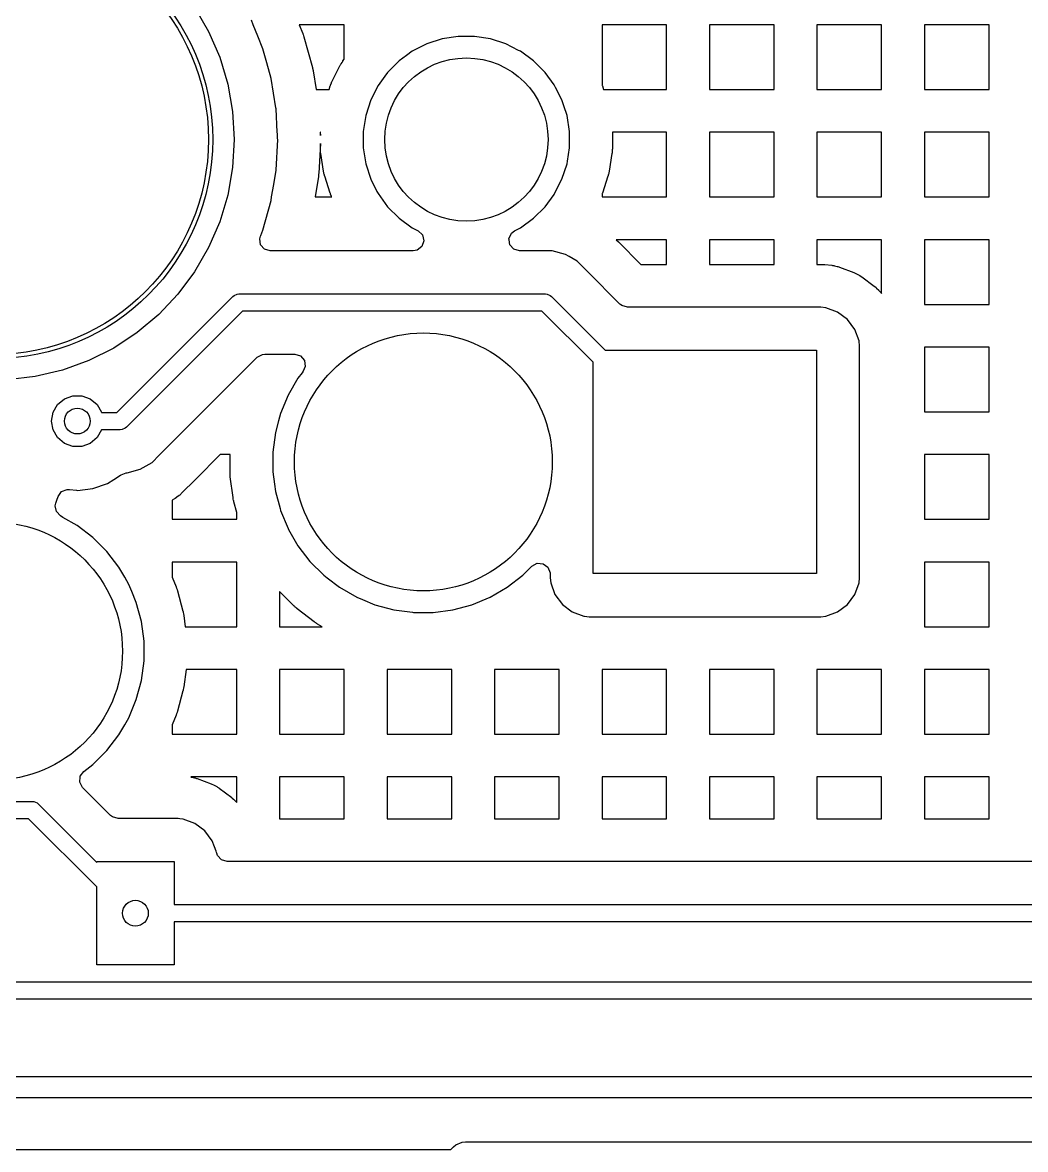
# Model space of a CAD drawing. Extents: x 2.49 to 8.57, y -5.87 to -1.87.
# Drawn here: x 6.119 to 6.578, y -4.413 to -3.897 of the extents above; entities that cross this region are included whole.
import ezdxf

# ---------------------------------------------------------------- set-up
doc = ezdxf.new("R2010")
doc.units = 0
doc.header["$MEASUREMENT"] = 0
doc.layers.add('BLACK', color=7, linetype='CONTINUOUS')

msp = doc.modelspace()

# ---------------------------------------------------------------- linework, layer by layer
at = {"layer": 'BLACK', "linetype": 'CONTINUOUS'}
for p, q in [((6.19761, -3.88993), (6.20402, -3.90103)), ((6.22445, -3.89795), (6.22362, -3.89587)), ((6.20402, -3.90103), (6.2091, -3.9128)), ((6.22649, -3.90309), (6.22445, -3.89795)), ((6.26615, -3.89795), (6.24555, -3.89795)), ((6.24555, -3.89795), (6.24714, -3.90194)), ((6.26615, -3.91368), (6.26615, -3.89795)), ((6.41379, -3.89795), (6.38418, -3.89795)), ((6.38418, -3.89795), (6.38418, -3.92539)), ((6.41379, -3.92756), (6.41379, -3.89795)), ((6.463, -3.89795), (6.43339, -3.89795)), ((6.43339, -3.89795), (6.43339, -3.92756)), ((6.463, -3.92756), (6.463, -3.89795)), ((6.51221, -3.89795), (6.4826, -3.89795)), ((6.4826, -3.89795), (6.4826, -3.92756)), ((6.51221, -3.92756), (6.51221, -3.89795)), ((6.56142, -3.89795), (6.53182, -3.89795)), ((6.53182, -3.89795), (6.53182, -3.92756)), ((6.56142, -3.91379), (6.56142, -3.89795)), ((6.22883, -3.90895), (6.22649, -3.90309)), ((6.24714, -3.90194), (6.24719, -3.90207)), ((6.24719, -3.90207), (6.24728, -3.90232)), ((6.24728, -3.90232), (6.24733, -3.90244)), ((6.24733, -3.90244), (6.2475, -3.90294)), ((6.2475, -3.90294), (6.24754, -3.90307)), ((6.24754, -3.90307), (6.24762, -3.90333)), ((6.24762, -3.90333), (6.24765, -3.90345)), ((6.24765, -3.90345), (6.25156, -3.91754)), ((6.3039, -3.9067), (6.29728, -3.91008)), ((6.31098, -3.90441), (6.3039, -3.9067)), ((6.31833, -3.90324), (6.31098, -3.90441)), ((6.32577, -3.90324), (6.31833, -3.90324)), ((6.31833, -3.90324), (6.31833, -3.90324)), ((6.33311, -3.90441), (6.32577, -3.90324)), ((6.32577, -3.90324), (6.32577, -3.90324)), ((6.34019, -3.9067), (6.33311, -3.90441)), ((6.346, -3.90966), (6.34019, -3.9067)), ((6.22883, -3.90896), (6.22883, -3.90895)), ((6.22883, -3.90895), (6.22883, -3.90895)), ((6.23061, -3.91536), (6.22883, -3.90896)), ((6.29471, -3.91195), (6.29126, -3.91446)), ((6.29728, -3.91008), (6.29471, -3.91195)), ((6.34682, -3.91008), (6.346, -3.90966)), ((6.35284, -3.91446), (6.34682, -3.91008)), ((6.2091, -3.9128), (6.21278, -3.92508)), ((6.2326, -3.92253), (6.23061, -3.91536)), ((6.2606, -3.92381), (6.26433, -3.91649)), ((6.26433, -3.91649), (6.26442, -3.91632)), ((6.26442, -3.91632), (6.26461, -3.91598)), ((6.26461, -3.91598), (6.26471, -3.91582)), ((6.26471, -3.91582), (6.26511, -3.91516)), ((6.26511, -3.91516), (6.26521, -3.915)), ((6.26521, -3.915), (6.26543, -3.91468)), ((6.26543, -3.91468), (6.26554, -3.91452)), ((6.26554, -3.91452), (6.26615, -3.91368)), ((6.29126, -3.91446), (6.286, -3.91972)), ((6.29126, -3.91446), (6.29126, -3.91446)), ((6.29126, -3.91446), (6.29126, -3.91446)), ((6.3581, -3.91972), (6.35284, -3.91446)), ((6.56142, -3.92756), (6.56142, -3.91379)), ((6.25156, -3.91754), (6.2516, -3.91767)), ((6.2516, -3.91767), (6.25166, -3.91793)), ((6.25166, -3.91793), (6.25169, -3.91806)), ((6.25169, -3.91806), (6.25181, -3.91858)), ((6.25181, -3.91858), (6.25183, -3.91871)), ((6.25183, -3.91871), (6.25188, -3.91897)), ((6.25188, -3.91897), (6.25191, -3.9191)), ((6.25191, -3.9191), (6.25329, -3.92756)), ((6.28471, -3.92149), (6.28162, -3.92573)), ((6.286, -3.91972), (6.28471, -3.92149)), ((6.286, -3.91972), (6.286, -3.91972)), ((6.286, -3.91972), (6.286, -3.91972)), ((6.36222, -3.92539), (6.3581, -3.91972)), ((6.21278, -3.92508), (6.215, -3.93771)), ((6.23481, -3.93599), (6.2326, -3.92253)), ((6.2326, -3.92253), (6.2326, -3.92253)), ((6.2326, -3.92253), (6.2326, -3.92253)), ((6.25329, -3.92756), (6.25919, -3.92756)), ((6.25919, -3.92756), (6.25972, -3.92594)), ((6.25972, -3.92594), (6.25978, -3.92576)), ((6.25978, -3.92576), (6.25991, -3.92539)), ((6.25991, -3.92539), (6.25998, -3.92522)), ((6.25998, -3.92522), (6.26028, -3.92451)), ((6.26028, -3.92451), (6.26036, -3.92433)), ((6.26036, -3.92433), (6.26052, -3.92398)), ((6.26052, -3.92398), (6.2606, -3.92381)), ((6.28162, -3.92573), (6.27825, -3.93236)), ((6.36247, -3.92573), (6.36222, -3.92539)), ((6.36295, -3.92668), (6.36247, -3.92573)), ((6.36585, -3.93236), (6.36295, -3.92668)), ((6.38418, -3.92539), (6.38431, -3.92576)), ((6.38418, -3.92539), (6.38418, -3.92539)), ((6.38431, -3.92576), (6.38438, -3.92594)), ((6.38438, -3.92594), (6.3849, -3.92756)), ((6.3849, -3.92756), (6.41379, -3.92756)), ((6.43339, -3.92756), (6.463, -3.92756)), ((6.4826, -3.92756), (6.51221, -3.92756)), ((6.53182, -3.92756), (6.56142, -3.92756)), ((6.27825, -3.93236), (6.27595, -3.93944)), ((6.36673, -3.93508), (6.36585, -3.93236)), ((6.36585, -3.93236), (6.36585, -3.93236)), ((6.36585, -3.93236), (6.36585, -3.93236)), ((6.215, -3.93771), (6.21575, -3.95051)), ((6.23488, -3.93644), (6.23481, -3.93599)), ((6.23546, -3.94717), (6.23488, -3.93644)), ((6.36815, -3.93944), (6.36673, -3.93508)), ((6.27595, -3.93944), (6.27478, -3.94679)), ((6.36931, -3.94679), (6.36815, -3.93944)), ((6.2355, -3.94795), (6.23546, -3.94717)), ((6.23563, -3.95017), (6.2355, -3.94795)), ((6.25518, -3.94717), (6.2551, -3.94717)), ((6.2551, -3.94717), (6.25518, -3.94863)), ((6.25518, -3.94863), (6.25518, -3.94717)), ((6.27478, -3.94679), (6.27478, -3.95423)), ((6.36931, -3.95423), (6.36931, -3.94679)), ((6.36931, -3.94679), (6.36931, -3.94679)), ((6.41379, -3.94717), (6.38892, -3.94717)), ((6.38892, -3.94717), (6.38892, -3.95461)), ((6.41379, -3.97677), (6.41379, -3.94717)), ((6.463, -3.94717), (6.43339, -3.94717)), ((6.43339, -3.94717), (6.43339, -3.97677)), ((6.463, -3.97677), (6.463, -3.94717)), ((6.51221, -3.94717), (6.4826, -3.94717)), ((6.4826, -3.94717), (6.4826, -3.97677)), ((6.51221, -3.97677), (6.51221, -3.94717)), ((6.56142, -3.94717), (6.53182, -3.94717)), ((6.53182, -3.94717), (6.53182, -3.97677)), ((6.56142, -3.97677), (6.56142, -3.94717)), ((6.21575, -3.95051), (6.215, -3.9633)), ((6.23488, -3.96458), (6.23564, -3.95051)), ((6.23564, -3.95051), (6.23563, -3.95017)), ((6.25518, -3.95238), (6.25444, -3.9659)), ((6.25518, -3.95461), (6.25518, -3.95238)), ((6.25518, -3.9548), (6.25518, -3.95461)), ((6.2552, -3.95519), (6.25518, -3.9548)), ((6.25521, -3.95538), (6.2552, -3.95519)), ((6.25527, -3.95615), (6.25521, -3.95538)), ((6.25529, -3.95634), (6.25527, -3.95615)), ((6.25533, -3.95672), (6.25529, -3.95634)), ((6.25536, -3.95691), (6.25533, -3.95672)), ((6.25664, -3.96502), (6.25536, -3.95691)), ((6.27478, -3.95423), (6.27595, -3.96157)), ((6.36834, -3.96037), (6.36931, -3.95423)), ((6.38874, -3.95691), (6.38745, -3.96502)), ((6.38876, -3.95672), (6.38874, -3.95691)), ((6.38881, -3.95634), (6.38876, -3.95672)), ((6.38883, -3.95615), (6.38881, -3.95634)), ((6.38889, -3.95538), (6.38883, -3.95615)), ((6.3889, -3.95519), (6.38889, -3.95538)), ((6.38891, -3.9548), (6.3889, -3.95519)), ((6.38892, -3.95461), (6.38891, -3.9548)), ((6.215, -3.9633), (6.21278, -3.97593)), ((6.27595, -3.96157), (6.27825, -3.96865)), ((6.36585, -3.96865), (6.36815, -3.96157)), ((6.36815, -3.96157), (6.36834, -3.96037)), ((6.23381, -3.97111), (6.23488, -3.96458)), ((6.23488, -3.96458), (6.23488, -3.96458)), ((6.23488, -3.96458), (6.23488, -3.96458)), ((6.25427, -3.96749), (6.25275, -3.97677)), ((6.25429, -3.96735), (6.25427, -3.96749)), ((6.25433, -3.96709), (6.25429, -3.96735)), ((6.25434, -3.96696), (6.25433, -3.96709)), ((6.2544, -3.96643), (6.25434, -3.96696)), ((6.25441, -3.9663), (6.2544, -3.96643)), ((6.25443, -3.96603), (6.25441, -3.9663)), ((6.25444, -3.9659), (6.25443, -3.96603)), ((6.25668, -3.96521), (6.25664, -3.96502)), ((6.25675, -3.96559), (6.25668, -3.96521)), ((6.25679, -3.96578), (6.25675, -3.96559)), ((6.25697, -3.96652), (6.25679, -3.96578)), ((6.25702, -3.96671), (6.25697, -3.96652)), ((6.25713, -3.96708), (6.25702, -3.96671)), ((6.25718, -3.96727), (6.25713, -3.96708)), ((6.25972, -3.97507), (6.25718, -3.96727)), ((6.27825, -3.96865), (6.28113, -3.97432)), ((6.36247, -3.97528), (6.36585, -3.96865)), ((6.38691, -3.96727), (6.38438, -3.97507)), ((6.38697, -3.96708), (6.38691, -3.96727)), ((6.38707, -3.96671), (6.38697, -3.96708)), ((6.38712, -3.96652), (6.38707, -3.96671)), ((6.3873, -3.96578), (6.38712, -3.96652)), ((6.38734, -3.96559), (6.3873, -3.96578)), ((6.38742, -3.96521), (6.38734, -3.96559)), ((6.38745, -3.96502), (6.38742, -3.96521)), ((6.23288, -3.97677), (6.23381, -3.97111)), ((6.21278, -3.97593), (6.2091, -3.98821)), ((6.22883, -3.99206), (6.2326, -3.97848)), ((6.2326, -3.97848), (6.23288, -3.97677)), ((6.25275, -3.97677), (6.2604, -3.97677)), ((6.25978, -3.97525), (6.25972, -3.97507)), ((6.25991, -3.97562), (6.25978, -3.97525)), ((6.25998, -3.9758), (6.25991, -3.97562)), ((6.26028, -3.97651), (6.25998, -3.9758)), ((6.26036, -3.97668), (6.26028, -3.97651)), ((6.2604, -3.97677), (6.26036, -3.97668)), ((6.28113, -3.97432), (6.28162, -3.97528)), ((6.28162, -3.97528), (6.286, -3.9813)), ((6.3581, -3.9813), (6.36222, -3.97562)), ((6.36222, -3.97562), (6.36247, -3.97528)), ((6.38431, -3.97525), (6.38418, -3.97562)), ((6.38418, -3.97562), (6.38418, -3.97562)), ((6.38418, -3.97562), (6.38418, -3.97677)), ((6.38418, -3.97677), (6.41379, -3.97677)), ((6.38438, -3.97507), (6.38431, -3.97525)), ((6.43339, -3.97677), (6.463, -3.97677)), ((6.4826, -3.97677), (6.51221, -3.97677)), ((6.53182, -3.97677), (6.56142, -3.97677)), ((6.286, -3.9813), (6.29126, -3.98656)), ((6.35284, -3.98656), (6.3581, -3.9813)), ((6.2091, -3.98821), (6.20402, -3.99998)), ((6.29126, -3.98656), (6.29728, -3.99093)), ((6.34682, -3.99093), (6.35284, -3.98656)), ((6.22773, -3.99482), (6.22787, -3.99448)), ((6.22787, -3.99448), (6.22883, -3.99206)), ((6.29728, -3.99093), (6.29992, -3.99228)), ((6.29992, -3.99228), (6.30192, -3.99417)), ((6.30192, -3.99417), (6.30258, -3.99684)), ((6.34156, -3.99593), (6.3427, -3.99343)), ((6.3427, -3.99343), (6.34417, -3.99228)), ((6.34417, -3.99228), (6.34682, -3.99093)), ((6.22743, -3.99593), (6.22773, -3.99482)), ((6.22782, -3.99866), (6.22743, -3.99593)), ((6.22963, -4.00073), (6.22782, -3.99866)), ((6.3017, -3.99944), (6.29954, -4.00115)), ((6.30258, -3.99684), (6.3017, -3.99944)), ((6.34162, -3.99638), (6.34156, -3.99593)), ((6.34195, -3.99866), (6.34162, -3.99638)), ((6.34375, -4.00073), (6.34195, -3.99866)), ((6.41379, -3.99638), (6.3907, -3.99638)), ((6.3907, -3.99638), (6.39171, -3.99739)), ((6.39171, -3.99739), (6.39171, -3.99739)), ((6.39171, -3.99739), (6.40197, -4.00765)), ((6.41379, -4.00765), (6.41379, -3.99638)), ((6.463, -3.99638), (6.43339, -3.99638)), ((6.43339, -3.99638), (6.43339, -4.00765)), ((6.463, -4.00765), (6.463, -3.99638)), ((6.51221, -3.99638), (6.4826, -3.99638)), ((6.4826, -3.99638), (6.4826, -4.00765)), ((6.51221, -4.02108), (6.51221, -3.99638)), ((6.56142, -3.99638), (6.53182, -3.99638)), ((6.53182, -3.99638), (6.53182, -4.02598)), ((6.56142, -4.02598), (6.56142, -3.99638)), ((6.20402, -3.99998), (6.19761, -4.01108)), ((6.23227, -4.00151), (6.22963, -4.00073)), ((6.29771, -4.00151), (6.23227, -4.00151)), ((6.29954, -4.00115), (6.29771, -4.00151)), ((6.34639, -4.00151), (6.34375, -4.00073)), ((6.35489, -4.00151), (6.34639, -4.00151)), ((6.3549, -4.00151), (6.35489, -4.00151)), ((6.36142, -4.00151), (6.3549, -4.00151)), ((6.36743, -4.00312), (6.36142, -4.00151)), ((6.36142, -4.00151), (6.36142, -4.00151)), ((6.36142, -4.00151), (6.36142, -4.00151)), ((6.36918, -4.00413), (6.36743, -4.00312)), ((6.37282, -4.00623), (6.36918, -4.00413)), ((6.3775, -4.01091), (6.37282, -4.00623)), ((6.37282, -4.00623), (6.37282, -4.00623)), ((6.40197, -4.00765), (6.41379, -4.00765)), ((6.43339, -4.00765), (6.463, -4.00765)), ((6.4826, -4.00765), (6.48463, -4.00765)), ((6.48463, -4.00765), (6.48476, -4.00765)), ((6.48476, -4.00765), (6.48502, -4.00766)), ((6.48502, -4.00766), (6.48515, -4.00767)), ((6.48515, -4.00767), (6.48568, -4.00769)), ((6.48568, -4.00769), (6.48581, -4.0077)), ((6.48581, -4.0077), (6.48607, -4.00772)), ((6.48607, -4.00772), (6.4862, -4.00774)), ((6.4862, -4.00774), (6.48942, -4.00808)), ((6.48942, -4.00808), (6.48972, -4.00812)), ((6.48972, -4.00812), (6.49033, -4.00823)), ((6.49033, -4.00823), (6.49062, -4.00829)), ((6.49062, -4.00829), (6.49182, -4.00857)), ((6.49182, -4.00857), (6.49211, -4.00865)), ((6.49211, -4.00865), (6.4927, -4.00883)), ((6.4927, -4.00883), (6.49299, -4.00893)), ((6.49299, -4.00893), (6.49953, -4.01137)), ((6.19761, -4.01108), (6.18996, -4.02136)), ((6.39242, -4.02583), (6.3775, -4.01091)), ((6.3775, -4.01091), (6.3775, -4.01091)), ((6.49953, -4.01137), (6.49985, -4.0115)), ((6.49985, -4.0115), (6.50049, -4.01179)), ((6.50049, -4.01179), (6.5008, -4.01195)), ((6.5008, -4.01195), (6.50203, -4.01262)), ((6.50203, -4.01262), (6.50233, -4.0128)), ((6.50233, -4.0128), (6.50292, -4.01318)), ((6.50292, -4.01318), (6.50321, -4.01337)), ((6.50321, -4.01337), (6.50887, -4.01761)), ((6.50887, -4.01761), (6.50914, -4.01783)), ((6.50914, -4.01783), (6.50967, -4.01829)), ((6.50967, -4.01829), (6.50993, -4.01853)), ((6.50993, -4.01853), (6.51092, -4.01952)), ((6.51092, -4.01952), (6.51115, -4.01977)), ((6.51115, -4.01977), (6.51161, -4.0203)), ((6.51161, -4.0203), (6.51183, -4.02058)), ((6.51183, -4.02058), (6.51221, -4.02108)), ((6.16195, -4.07551), (6.21509, -4.02237)), ((6.18996, -4.02136), (6.18116, -4.03069)), ((6.21509, -4.02237), (6.21569, -4.02188)), ((6.21569, -4.02188), (6.21711, -4.02129)), ((6.21711, -4.02129), (6.21787, -4.02121)), ((6.21787, -4.02121), (6.35831, -4.02121)), ((6.35831, -4.02121), (6.35908, -4.02129)), ((6.35908, -4.02129), (6.36049, -4.02188)), ((6.36049, -4.02188), (6.36109, -4.02237)), ((6.36109, -4.02237), (6.38569, -4.04696)), ((6.2195, -4.02909), (6.16637, -4.08223)), ((6.18116, -4.03069), (6.17134, -4.03893)), ((6.35668, -4.02909), (6.2195, -4.02909)), ((6.38012, -4.05253), (6.35668, -4.02909)), ((6.39261, -4.02598), (6.39242, -4.02583)), ((6.39323, -4.02648), (6.39261, -4.02598)), ((6.39587, -4.02726), (6.39323, -4.02648)), ((6.48436, -4.02726), (6.39587, -4.02726)), ((6.48436, -4.02726), (6.48436, -4.02726)), ((6.48671, -4.02751), (6.48437, -4.02726)), ((6.48437, -4.02726), (6.48437, -4.02726)), ((6.48437, -4.02726), (6.48436, -4.02726)), ((6.49202, -4.02949), (6.48671, -4.02751)), ((6.48671, -4.02751), (6.48671, -4.02751)), ((6.49656, -4.03289), (6.49202, -4.02949)), ((6.49202, -4.02949), (6.49202, -4.02949)), ((6.53182, -4.02598), (6.56142, -4.02598)), ((6.49995, -4.03742), (6.49656, -4.03289)), ((6.49656, -4.03289), (6.49656, -4.03289)), ((6.17134, -4.03893), (6.16063, -4.04597)), ((6.50193, -4.04273), (6.49995, -4.03742)), ((6.49995, -4.03742), (6.49995, -4.03742)), ((6.16063, -4.04597), (6.14917, -4.05173)), ((6.50218, -4.04508), (6.50193, -4.04273)), ((6.50193, -4.04273), (6.50193, -4.04273)), ((6.50218, -4.0752), (6.50218, -4.04508)), ((6.56142, -4.04559), (6.53182, -4.04559)), ((6.53182, -4.04559), (6.53182, -4.0752)), ((6.56142, -4.0752), (6.56142, -4.04559)), ((6.18135, -4.09511), (6.22624, -4.05022)), ((6.22624, -4.05022), (6.22865, -4.0489)), ((6.22865, -4.0489), (6.22969, -4.04879)), ((6.22969, -4.04879), (6.24346, -4.04879)), ((6.24346, -4.04879), (6.2461, -4.04957)), ((6.2461, -4.04957), (6.2479, -4.05165)), ((6.38569, -4.04696), (6.48248, -4.04696)), ((6.48248, -4.04696), (6.48248, -4.14932)), ((6.13713, -4.05611), (6.12465, -4.05907)), ((6.14917, -4.05173), (6.13713, -4.05611)), ((6.24734, -4.05665), (6.2468, -4.05735)), ((6.24829, -4.05437), (6.24734, -4.05665)), ((6.2479, -4.05165), (6.24829, -4.05437)), ((6.38012, -4.14932), (6.38012, -4.05253)), ((6.12465, -4.05907), (6.11192, -4.06056)), ((6.24494, -4.05977), (6.24042, -4.0676)), ((6.2468, -4.05735), (6.24494, -4.05977)), ((6.1328, -4.0754), (6.13485, -4.07185)), ((6.13485, -4.07185), (6.13799, -4.06921)), ((6.13799, -4.06921), (6.14185, -4.06781)), ((6.14185, -4.06781), (6.14595, -4.06781)), ((6.14595, -4.06781), (6.1498, -4.06921)), ((6.1498, -4.06921), (6.15295, -4.07185)), ((6.15295, -4.07185), (6.155, -4.0754)), ((6.24042, -4.0676), (6.23696, -4.07594)), ((6.24042, -4.0676), (6.24042, -4.0676)), ((6.13209, -4.07944), (6.1328, -4.0754)), ((6.155, -4.0754), (6.15501, -4.07551)), ((6.15501, -4.07551), (6.16195, -4.07551)), ((6.23696, -4.07594), (6.23605, -4.07933)), ((6.50218, -4.12441), (6.50218, -4.0752)), ((6.53182, -4.0752), (6.56142, -4.0752)), ((6.1328, -4.08348), (6.13209, -4.07944)), ((6.16637, -4.08223), (6.16577, -4.08272)), ((6.23605, -4.07933), (6.23462, -4.08467)), ((6.13485, -4.08703), (6.1328, -4.08348)), ((6.13799, -4.08967), (6.13485, -4.08703)), ((6.15295, -4.08703), (6.1498, -4.08967)), ((6.155, -4.08348), (6.15295, -4.08703)), ((6.15501, -4.08338), (6.155, -4.08348)), ((6.16358, -4.08338), (6.15501, -4.08338)), ((6.16435, -4.0833), (6.16358, -4.08338)), ((6.16577, -4.08272), (6.16435, -4.0833)), ((6.16577, -4.08272), (6.16577, -4.08272)), ((6.23462, -4.08467), (6.23344, -4.09363)), ((6.23462, -4.08467), (6.23462, -4.08467)), ((6.23462, -4.08467), (6.23462, -4.08467)), ((6.14185, -4.09107), (6.13799, -4.08967)), ((6.14595, -4.09107), (6.14185, -4.09107)), ((6.1498, -4.08967), (6.14595, -4.09107)), ((6.1781, -4.09836), (6.18135, -4.09511)), ((6.20938, -4.0948), (6.1981, -4.10609)), ((6.21384, -4.0948), (6.20938, -4.0948)), ((6.21384, -4.10298), (6.21384, -4.0948)), ((6.23344, -4.09363), (6.23344, -4.10266)), ((6.56142, -4.0948), (6.53182, -4.0948)), ((6.53182, -4.0948), (6.53182, -4.12441)), ((6.56142, -4.12441), (6.56142, -4.0948)), ((6.16391, -4.1041), (6.16633, -4.10311)), ((6.16633, -4.10311), (6.16661, -4.1031)), ((6.16661, -4.1031), (6.16669, -4.10308)), ((6.16669, -4.10308), (6.16669, -4.10308)), ((6.16669, -4.10308), (6.1667, -4.10308)), ((6.1667, -4.10308), (6.17271, -4.10147)), ((6.17271, -4.10147), (6.1781, -4.09836)), ((6.17271, -4.10147), (6.17271, -4.10147)), ((6.21384, -4.10314), (6.21384, -4.10298)), ((6.21385, -4.10346), (6.21384, -4.10314)), ((6.23344, -4.10266), (6.23419, -4.10835)), ((6.15095, -4.11036), (6.15766, -4.10802)), ((6.15766, -4.10802), (6.16068, -4.10612)), ((6.15766, -4.10802), (6.15766, -4.10802)), ((6.15766, -4.10802), (6.15766, -4.10802)), ((6.16068, -4.10612), (6.16367, -4.10424)), ((6.16367, -4.10424), (6.16378, -4.10415)), ((6.16367, -4.10424), (6.16367, -4.10424)), ((6.16378, -4.10415), (6.16387, -4.10411)), ((6.16387, -4.10411), (6.1639, -4.10409)), ((6.1639, -4.10409), (6.16391, -4.1041)), ((6.1981, -4.10609), (6.19151, -4.11268)), ((6.21386, -4.10362), (6.21385, -4.10346)), ((6.2139, -4.10426), (6.21386, -4.10362)), ((6.21391, -4.10442), (6.2139, -4.10426)), ((6.21395, -4.10474), (6.21391, -4.10442)), ((6.21396, -4.1049), (6.21395, -4.10474)), ((6.21523, -4.1145), (6.21396, -4.1049)), ((6.13508, -4.11398), (6.13668, -4.11175)), ((6.13668, -4.11175), (6.13924, -4.11074)), ((6.13924, -4.11074), (6.14023, -4.11075)), ((6.14023, -4.11075), (6.14353, -4.11112)), ((6.14353, -4.11112), (6.1439, -4.11116)), ((6.1439, -4.11116), (6.15095, -4.11036)), ((6.1439, -4.11116), (6.1439, -4.11116)), ((6.1439, -4.11116), (6.1439, -4.11116)), ((6.15095, -4.11036), (6.15095, -4.11036)), ((6.15095, -4.11036), (6.15095, -4.11036)), ((6.19079, -4.11332), (6.19054, -4.11352)), ((6.19128, -4.1129), (6.19079, -4.11332)), ((6.19151, -4.11268), (6.19128, -4.1129)), ((6.23419, -4.10835), (6.23462, -4.11162)), ((6.23462, -4.11162), (6.23673, -4.11946)), ((6.13376, -4.11819), (6.13401, -4.11704)), ((6.13428, -4.12089), (6.13376, -4.11819)), ((6.13401, -4.11704), (6.13436, -4.11605)), ((6.13436, -4.11605), (6.13449, -4.11567)), ((6.13449, -4.11567), (6.13508, -4.11398)), ((6.18846, -4.11502), (6.18733, -4.11567)), ((6.18733, -4.11567), (6.18733, -4.12441)), ((6.18873, -4.11485), (6.18846, -4.11502)), ((6.18927, -4.11449), (6.18873, -4.11485)), ((6.18953, -4.11431), (6.18927, -4.11449)), ((6.19054, -4.11352), (6.18953, -4.11431)), ((6.21525, -4.11465), (6.21523, -4.1145)), ((6.2153, -4.11497), (6.21525, -4.11465)), ((6.21533, -4.11513), (6.2153, -4.11497)), ((6.21546, -4.11576), (6.21533, -4.11513)), ((6.21549, -4.11591), (6.21546, -4.11576)), ((6.21556, -4.11623), (6.21549, -4.11591)), ((6.2156, -4.11638), (6.21556, -4.11623)), ((6.21694, -4.12136), (6.2156, -4.11638)), ((6.13618, -4.12288), (6.13428, -4.12089)), ((6.13729, -4.12353), (6.13618, -4.12288)), ((6.14388, -4.12733), (6.13729, -4.12353)), ((6.21694, -4.12441), (6.21694, -4.12136)), ((6.23673, -4.11946), (6.23696, -4.12034)), ((6.23696, -4.12034), (6.24042, -4.12869)), ((6.15105, -4.13283), (6.14388, -4.12733)), ((6.14388, -4.12733), (6.14388, -4.12733)), ((6.18733, -4.12441), (6.21694, -4.12441)), ((6.24042, -4.12869), (6.24042, -4.12869)), ((6.24042, -4.12869), (6.24067, -4.12912)), ((6.50218, -4.15121), (6.50218, -4.12441)), ((6.53182, -4.12441), (6.56142, -4.12441)), ((6.15744, -4.13922), (6.15105, -4.13283)), ((6.15105, -4.13283), (6.15105, -4.13283)), ((6.24067, -4.12912), (6.24494, -4.13651)), ((6.16294, -4.14639), (6.15744, -4.13922)), ((6.15744, -4.13922), (6.15744, -4.13922)), ((6.24494, -4.13651), (6.24494, -4.13651)), ((6.24494, -4.13651), (6.25044, -4.14368)), ((6.21694, -4.14402), (6.18733, -4.14402)), ((6.18733, -4.14402), (6.18733, -4.15096)), ((6.21694, -4.17362), (6.21694, -4.14402)), ((6.25044, -4.14368), (6.25044, -4.14368)), ((6.25044, -4.14368), (6.25682, -4.15007)), ((6.56142, -4.14402), (6.53182, -4.14402)), ((6.53182, -4.14402), (6.53182, -4.17362)), ((6.56142, -4.17362), (6.56142, -4.14402)), ((6.16558, -4.15096), (6.16294, -4.14639)), ((6.16294, -4.14639), (6.16294, -4.14639)), ((6.16294, -4.14639), (6.16294, -4.14639)), ((6.3479, -4.15007), (6.35208, -4.14589)), ((6.35208, -4.14589), (6.35449, -4.14457)), ((6.35449, -4.14457), (6.35724, -4.14477)), ((6.35724, -4.14477), (6.35944, -4.14642)), ((6.35944, -4.14642), (6.3604, -4.14899)), ((6.3604, -4.14899), (6.36041, -4.14934)), ((6.36041, -4.14934), (6.36041, -4.15121)), ((6.48248, -4.14932), (6.38012, -4.14932)), ((6.16745, -4.15421), (6.16558, -4.15096)), ((6.16882, -4.15751), (6.16745, -4.15421)), ((6.16745, -4.15421), (6.16745, -4.15421)), ((6.16745, -4.15421), (6.16745, -4.15421)), ((6.18733, -4.15096), (6.18915, -4.15535)), ((6.25682, -4.15007), (6.25682, -4.15007)), ((6.25682, -4.15007), (6.25682, -4.15007)), ((6.25682, -4.15007), (6.25831, -4.15121)), ((6.25831, -4.15121), (6.26399, -4.15557)), ((6.34073, -4.15557), (6.3479, -4.15007)), ((6.36041, -4.15121), (6.36041, -4.15121)), ((6.36041, -4.15121), (6.36067, -4.15356)), ((6.36067, -4.15356), (6.36265, -4.15887)), ((6.49995, -4.15887), (6.50193, -4.15356)), ((6.50193, -4.15356), (6.50218, -4.15121)), ((6.17091, -4.16256), (6.16882, -4.15751)), ((6.18915, -4.15535), (6.18921, -4.1555)), ((6.18921, -4.1555), (6.18932, -4.1558)), ((6.18932, -4.1558), (6.18937, -4.15595)), ((6.18937, -4.15595), (6.18958, -4.15656)), ((6.18958, -4.15656), (6.18963, -4.15671)), ((6.18963, -4.15671), (6.18972, -4.15702)), ((6.18972, -4.15702), (6.18977, -4.15717)), ((6.18977, -4.15717), (6.19227, -4.16652)), ((6.24319, -4.16416), (6.23654, -4.15751)), ((6.23654, -4.15751), (6.23654, -4.17362)), ((6.26399, -4.15557), (6.26399, -4.15557)), ((6.26399, -4.15557), (6.26399, -4.15557)), ((6.26399, -4.15557), (6.27182, -4.16009)), ((6.33291, -4.16009), (6.34073, -4.15557)), ((6.36265, -4.15887), (6.36265, -4.15887)), ((6.36265, -4.15887), (6.36604, -4.1634)), ((6.49656, -4.1634), (6.49995, -4.15887)), ((6.17325, -4.17128), (6.17091, -4.16256)), ((6.2433, -4.16427), (6.24319, -4.16416)), ((6.24354, -4.16449), (6.2433, -4.16427)), ((6.24366, -4.1646), (6.24354, -4.16449)), ((6.24414, -4.16502), (6.24366, -4.1646)), ((6.24426, -4.16513), (6.24414, -4.16502)), ((6.27182, -4.16009), (6.27182, -4.16009)), ((6.27182, -4.16009), (6.27182, -4.16009)), ((6.27182, -4.16009), (6.27449, -4.16119)), ((6.27449, -4.16119), (6.28016, -4.16354)), ((6.28016, -4.16354), (6.28889, -4.16588)), ((6.31584, -4.16588), (6.32456, -4.16354)), ((6.32456, -4.16354), (6.33291, -4.16009)), ((6.36604, -4.1634), (6.36604, -4.1634)), ((6.36604, -4.1634), (6.37058, -4.1668)), ((6.49202, -4.1668), (6.49656, -4.1634)), ((6.19227, -4.16652), (6.19231, -4.16667)), ((6.19231, -4.16667), (6.19238, -4.16699)), ((6.19238, -4.16699), (6.19242, -4.16714)), ((6.19242, -4.16714), (6.19254, -4.16777)), ((6.19254, -4.16777), (6.19257, -4.16793)), ((6.19257, -4.16793), (6.19262, -4.16825)), ((6.19262, -4.16825), (6.19265, -4.16841)), ((6.19265, -4.16841), (6.19333, -4.17362)), ((6.24451, -4.16533), (6.24426, -4.16513)), ((6.24463, -4.16543), (6.24451, -4.16533)), ((6.25231, -4.17132), (6.24463, -4.16543)), ((6.28889, -4.16588), (6.29741, -4.167)), ((6.29741, -4.167), (6.29784, -4.16706)), ((6.29784, -4.16706), (6.29785, -4.16706)), ((6.29785, -4.16706), (6.29785, -4.16706)), ((6.29785, -4.16706), (6.30688, -4.16706)), ((6.30688, -4.16706), (6.31584, -4.16588)), ((6.30688, -4.16706), (6.30688, -4.16706)), ((6.37058, -4.1668), (6.37058, -4.1668)), ((6.37058, -4.1668), (6.37589, -4.16878)), ((6.37589, -4.16878), (6.37589, -4.16878)), ((6.37589, -4.16878), (6.37616, -4.16881)), ((6.37616, -4.16881), (6.37823, -4.16903)), ((6.37823, -4.16903), (6.48436, -4.16903)), ((6.48436, -4.16903), (6.48671, -4.16878)), ((6.48671, -4.16878), (6.49202, -4.1668)), ((6.17443, -4.18024), (6.17325, -4.17128)), ((6.19333, -4.17362), (6.21694, -4.17362)), ((6.23654, -4.17362), (6.25605, -4.17362)), ((6.25244, -4.17141), (6.25231, -4.17132)), ((6.2527, -4.1716), (6.25244, -4.17141)), ((6.25283, -4.17169), (6.2527, -4.1716)), ((6.25337, -4.17205), (6.25283, -4.17169)), ((6.2535, -4.17214), (6.25337, -4.17205)), ((6.25377, -4.17231), (6.2535, -4.17214)), ((6.25391, -4.17239), (6.25377, -4.17231)), ((6.25605, -4.17362), (6.25391, -4.17239)), ((6.53182, -4.17362), (6.56142, -4.17362)), ((6.17443, -4.18928), (6.17443, -4.18024)), ((6.17325, -4.19823), (6.17443, -4.18928)), ((6.19368, -4.19323), (6.19265, -4.20111)), ((6.21694, -4.19323), (6.19368, -4.19323)), ((6.21694, -4.22284), (6.21694, -4.19323)), ((6.26615, -4.19323), (6.23654, -4.19323)), ((6.23654, -4.19323), (6.23654, -4.22284)), ((6.26615, -4.22284), (6.26615, -4.19323)), ((6.31536, -4.19323), (6.28575, -4.19323)), ((6.28575, -4.19323), (6.28575, -4.22284)), ((6.31536, -4.22284), (6.31536, -4.19323)), ((6.36457, -4.19323), (6.33497, -4.19323)), ((6.33497, -4.19323), (6.33497, -4.22284)), ((6.36457, -4.22284), (6.36457, -4.19323)), ((6.41379, -4.19323), (6.38418, -4.19323)), ((6.38418, -4.19323), (6.38418, -4.22284)), ((6.41379, -4.22284), (6.41379, -4.19323)), ((6.463, -4.19323), (6.43339, -4.19323)), ((6.43339, -4.19323), (6.43339, -4.22284)), ((6.463, -4.22284), (6.463, -4.19323)), ((6.51221, -4.19323), (6.4826, -4.19323)), ((6.4826, -4.19323), (6.4826, -4.22284)), ((6.51221, -4.22284), (6.51221, -4.19323)), ((6.56142, -4.19323), (6.53182, -4.19323)), ((6.53182, -4.19323), (6.53182, -4.22284)), ((6.56142, -4.22284), (6.56142, -4.19323)), ((6.17091, -4.20696), (6.17325, -4.19823)), ((6.19265, -4.20111), (6.19262, -4.20127)), ((6.19227, -4.203), (6.18977, -4.21234)), ((6.19231, -4.20284), (6.19227, -4.203)), ((6.19238, -4.20253), (6.19231, -4.20284)), ((6.19242, -4.20237), (6.19238, -4.20253)), ((6.19254, -4.20174), (6.19242, -4.20237)), ((6.19257, -4.20159), (6.19254, -4.20174)), ((6.19262, -4.20127), (6.19257, -4.20159)), ((6.16745, -4.2153), (6.17091, -4.20696)), ((6.16558, -4.21856), (6.16745, -4.2153)), ((6.18915, -4.21416), (6.18733, -4.21856)), ((6.18921, -4.21402), (6.18915, -4.21416)), ((6.18932, -4.21372), (6.18921, -4.21402)), ((6.18937, -4.21356), (6.18932, -4.21372)), ((6.18958, -4.21296), (6.18937, -4.21356)), ((6.18963, -4.2128), (6.18958, -4.21296)), ((6.18972, -4.2125), (6.18963, -4.2128)), ((6.18977, -4.21234), (6.18972, -4.2125)), ((6.16294, -4.22313), (6.16558, -4.21856)), ((6.18733, -4.21856), (6.18733, -4.22284)), ((6.15744, -4.2303), (6.16294, -4.22313)), ((6.18733, -4.22284), (6.21694, -4.22284)), ((6.23654, -4.22284), (6.26615, -4.22284)), ((6.28575, -4.22284), (6.31536, -4.22284)), ((6.33497, -4.22284), (6.36457, -4.22284)), ((6.38418, -4.22284), (6.41379, -4.22284)), ((6.43339, -4.22284), (6.463, -4.22284)), ((6.4826, -4.22284), (6.51221, -4.22284)), ((6.53182, -4.22284), (6.56142, -4.22284)), ((6.15422, -4.23351), (6.15744, -4.2303)), ((6.15744, -4.2303), (6.15744, -4.2303)), ((6.15744, -4.2303), (6.15744, -4.2303)), ((6.14681, -4.23994), (6.15105, -4.23668)), ((6.15105, -4.23668), (6.15422, -4.23351)), ((6.14501, -4.24485), (6.14519, -4.24244)), ((6.14519, -4.24244), (6.14521, -4.2421)), ((6.14521, -4.2421), (6.14681, -4.23994)), ((6.21694, -4.24244), (6.19581, -4.24244)), ((6.19581, -4.24244), (6.19603, -4.24248)), ((6.19603, -4.24248), (6.19633, -4.24254)), ((6.21694, -4.25411), (6.21694, -4.24244)), ((6.26615, -4.24244), (6.23654, -4.24244)), ((6.23654, -4.24244), (6.23654, -4.26159)), ((6.26615, -4.26159), (6.26615, -4.24244)), ((6.31536, -4.24244), (6.28575, -4.24244)), ((6.28575, -4.24244), (6.28575, -4.26159)), ((6.31536, -4.26159), (6.31536, -4.24244)), ((6.36457, -4.24244), (6.33497, -4.24244)), ((6.33497, -4.24244), (6.33497, -4.26159)), ((6.36457, -4.26159), (6.36457, -4.24244)), ((6.41379, -4.24244), (6.38418, -4.24244)), ((6.38418, -4.24244), (6.38418, -4.26159)), ((6.41379, -4.26159), (6.41379, -4.24244)), ((6.463, -4.24244), (6.43339, -4.24244)), ((6.43339, -4.24244), (6.43339, -4.26159)), ((6.463, -4.26159), (6.463, -4.24244)), ((6.51221, -4.24244), (6.4826, -4.24244)), ((6.4826, -4.24244), (6.4826, -4.26159)), ((6.51221, -4.26159), (6.51221, -4.24244)), ((6.56142, -4.24244), (6.53182, -4.24244)), ((6.53182, -4.24244), (6.53182, -4.26159)), ((6.56142, -4.26159), (6.56142, -4.24244)), ((6.14633, -4.24726), (6.14501, -4.24485)), ((6.15915, -4.26008), (6.14633, -4.24726)), ((6.19633, -4.24254), (6.19753, -4.24282)), ((6.19753, -4.24282), (6.19782, -4.2429)), ((6.19782, -4.2429), (6.19841, -4.24308)), ((6.19841, -4.24308), (6.1987, -4.24318)), ((6.1987, -4.24318), (6.20524, -4.24562)), ((6.20524, -4.24562), (6.20556, -4.24575)), ((6.20556, -4.24575), (6.2062, -4.24604)), ((6.2062, -4.24604), (6.20651, -4.2462)), ((6.20651, -4.2462), (6.20774, -4.24687)), ((6.20774, -4.24687), (6.20804, -4.24705)), ((6.20804, -4.24705), (6.20863, -4.24743)), ((6.20863, -4.24743), (6.20892, -4.24763)), ((6.20892, -4.24763), (6.21458, -4.25186)), ((6.21458, -4.25186), (6.21485, -4.25208)), ((6.21485, -4.25208), (6.21538, -4.25254)), ((6.21538, -4.25254), (6.21563, -4.25278)), ((6.21563, -4.25278), (6.21662, -4.25377)), ((5.6556, -4.25366), (6.12323, -4.25366)), ((6.12323, -4.25366), (6.124, -4.25373)), ((6.124, -4.25373), (6.12542, -4.25432)), ((6.12542, -4.25432), (6.12601, -4.25481)), ((6.12601, -4.25481), (6.15276, -4.28155)), ((6.21662, -4.25377), (6.21686, -4.25402)), ((6.21686, -4.25402), (6.21694, -4.25411)), ((6.1216, -4.26153), (5.65397, -4.26153)), ((6.15276, -4.29269), (6.1216, -4.26153)), ((6.15996, -4.26073), (6.15915, -4.26008)), ((6.1626, -4.26151), (6.15996, -4.26073)), ((6.19007, -4.26151), (6.1626, -4.26151)), ((6.19081, -4.26159), (6.19007, -4.26151)), ((6.19007, -4.26151), (6.19007, -4.26151)), ((6.19007, -4.26151), (6.19007, -4.26151)), ((6.19007, -4.26151), (6.19007, -4.26151)), ((6.19242, -4.26176), (6.19081, -4.26159)), ((6.19773, -4.26374), (6.19242, -4.26176)), ((6.19242, -4.26176), (6.19242, -4.26176)), ((6.23654, -4.26159), (6.26615, -4.26159)), ((6.28575, -4.26159), (6.31536, -4.26159)), ((6.33497, -4.26159), (6.36457, -4.26159)), ((6.38418, -4.26159), (6.41379, -4.26159)), ((6.43339, -4.26159), (6.463, -4.26159)), ((6.4826, -4.26159), (6.51221, -4.26159)), ((6.53182, -4.26159), (6.56142, -4.26159)), ((6.20227, -4.26714), (6.19773, -4.26374)), ((6.19773, -4.26374), (6.19773, -4.26374)), ((6.20566, -4.27167), (6.20227, -4.26714)), ((6.20227, -4.26714), (6.20227, -4.26714)), ((6.2067, -4.27447), (6.20566, -4.27167)), ((6.20566, -4.27167), (6.20566, -4.27167)), ((6.20741, -4.27637), (6.2067, -4.27447)), ((6.20764, -4.27698), (6.20741, -4.27637)), ((6.20771, -4.27728), (6.20764, -4.27698)), ((6.20775, -4.27727), (6.20771, -4.27728)), ((6.20804, -4.27834), (6.20775, -4.27727)), ((6.20984, -4.28042), (6.20804, -4.27834)), ((6.15276, -4.28155), (6.15276, -4.28121)), ((6.15276, -4.28121), (6.18819, -4.28121)), ((6.18819, -4.28121), (6.18819, -4.3009)), ((6.21248, -4.28119), (6.20984, -4.28042)), ((6.72021, -4.28119), (6.21248, -4.28119)), ((6.15276, -4.32846), (6.15276, -4.29269)), ((6.18819, -4.3009), (6.72362, -4.3009)), ((6.72199, -4.30877), (6.18819, -4.30877)), ((6.18819, -4.30877), (6.18819, -4.32846)), ((6.18819, -4.32846), (6.15276, -4.32846)), ((5.49807, -4.33633), (6.69471, -4.33633)), ((6.69471, -4.34421), (5.49644, -4.34421)), ((5.93441, -4.37957), (6.74865, -4.37957)), ((6.74661, -4.38941), (5.93645, -4.38941)), ((6.31496, -4.41303), (6.31612, -4.41187)), ((6.31612, -4.41187), (6.31731, -4.41089)), ((6.31731, -4.41089), (6.32015, -4.40971)), ((6.32015, -4.40971), (6.32169, -4.40956)), ((6.32169, -4.40956), (6.80843, -4.40956)), ((5.44524, -4.41303), (6.31496, -4.41303))]:
    msp.add_line(p, q, dxfattribs=at)
at = {"layer": 'BLACK'}
for centre, radius in [((6.10551, -3.95051), 0.10039), ((6.10551, -3.95051), 0.09843), ((6.32205, -3.95051), 0.0374), ((6.30236, -4.09814), 0.05906), ((6.1439, -4.07944), 0.00591), ((6.10551, -4.18476), 0.05906), ((6.17047, -4.30484), 0.00591)]:
    msp.add_circle(centre, radius, dxfattribs=at)

doc.saveas('drawing.dxf')
